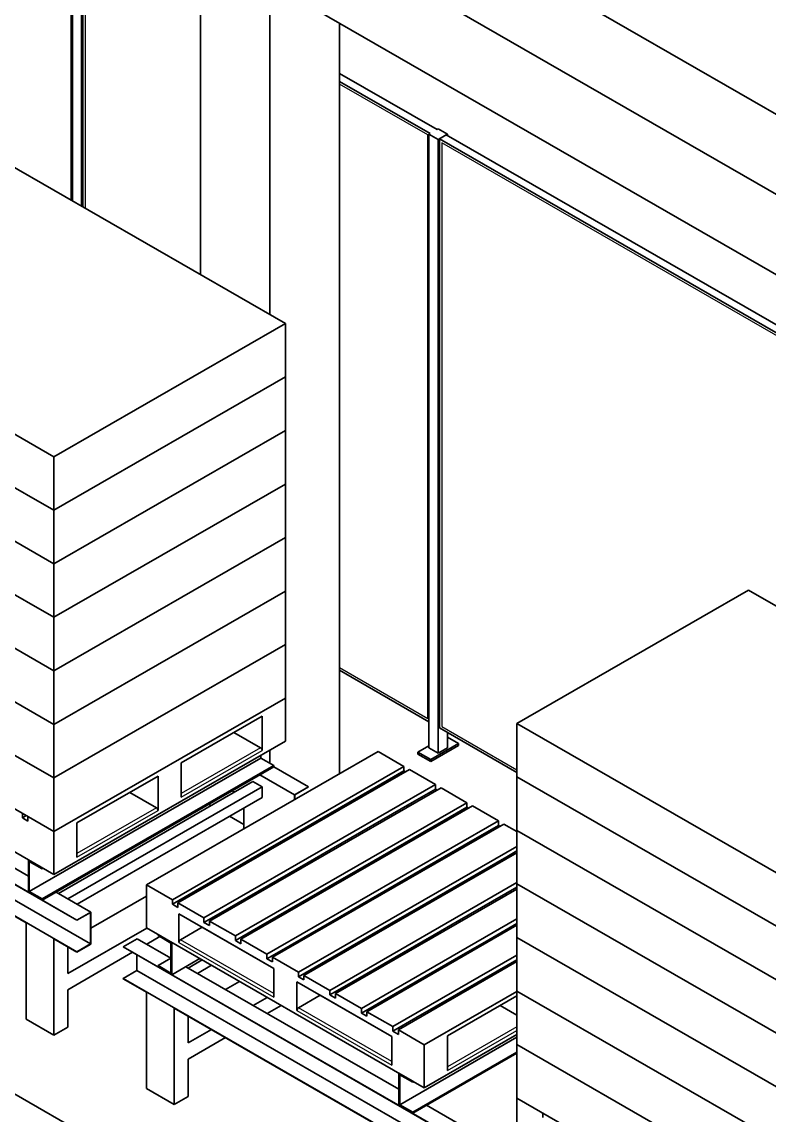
# Model space of a CAD drawing. Header units: millimetres. Extents: x 0 to 84100, y 0 to 59400.
# Drawn here: x 62540 to 64822, y 23978 to 27317 of the extents above; entities that cross this region are included whole.
import ezdxf

# ---------------------------------------------------------------- set-up
doc = ezdxf.new("R2010")
doc.units = ezdxf.units.MM
doc.header["$LTSCALE"] = 100
doc.layers.add('Visible (ISO)', color=7, linetype='Continuous', lineweight=35)
doc.layers.add('Visible Narrow (ISO)', color=7, linetype='Continuous', lineweight=25)

msp = doc.modelspace()

# ---------------------------------------------------------------- linework, layer by layer
at = {"layer": 'Visible (ISO)'}
for p, q in [((61559.65, 28925.97), (68719.1, 24803.12)), ((68294.84, 24803.12), (61347.52, 28803.81)), ((62694.55, 26770.58), (62694.55, 27600.84)), ((62722.84, 26754.29), (62722.84, 27584.55)), ((62726.37, 26752.26), (62726.37, 27586.58)), ((63085.82, 26545.27), (63085.82, 27557.53)), ((63297.95, 27435.37), (68081.89, 24680.48)), ((63297.95, 26423.11), (63297.95, 27435.37)), ((63510.08, 25020.6), (63510.08, 27313.21)), ((63510.08, 27159.71), (63808.25, 26988.01)), ((63787.03, 26975.79), (63510.08, 27135.27)), ((63808.25, 26988.01), (63811.78, 26990.04)), ((63811.78, 26990.04), (63840.07, 26973.75)), ((63783.5, 26973.75), (63787.03, 26975.79)), ((63811.78, 26957.47), (63783.5, 26973.75)), ((63783.5, 25099.94), (63783.5, 26973.75)), ((63840.07, 26973.75), (63811.78, 26957.47)), ((63811.78, 25083.65), (63811.78, 26957.47)), ((63836.53, 26971.72), (63815.32, 26959.5)), ((63815.32, 25160.9), (63815.32, 26959.5)), ((64875.98, 26348.71), (63815.32, 26959.5)), ((63836.53, 26971.72), (64897.19, 26360.92)), ((63840.07, 26969.68), (63840.07, 26973.75)), ((62496.56, 26884.6), (63345.09, 26395.96)), ((62637.99, 25988.76), (61789.46, 26477.4)), ((63345.09, 26395.96), (62637.99, 25988.76)), ((63345.09, 26232.45), (63345.09, 26395.96)), ((62637.99, 25825.25), (61789.46, 26313.89)), ((62637.99, 25825.25), (61789.46, 26313.88)), ((63345.09, 26232.45), (62637.99, 25825.25)), ((63345.09, 26232.44), (62637.99, 25825.25)), ((63345.09, 26232.45), (63345.09, 26232.44)), ((63345.09, 26068.93), (63345.09, 26232.44)), ((62637.99, 25661.74), (61789.46, 26150.37)), ((62637.99, 25661.73), (61789.46, 26150.36)), ((63345.09, 26068.93), (62637.99, 25661.74)), ((63345.09, 26068.93), (62637.99, 25661.73)), ((63345.09, 25905.42), (63345.09, 26068.93)), ((63345.09, 26068.93), (63345.09, 26068.93)), ((62637.99, 25498.22), (61789.46, 25986.86)), ((62637.99, 25498.21), (61789.46, 25986.85)), ((62637.99, 25825.25), (62637.99, 25988.76)), ((63345.09, 25905.42), (62637.99, 25498.22)), ((63345.09, 25905.41), (62637.99, 25498.21)), ((63345.09, 25741.9), (63345.09, 25905.41)), ((63345.09, 25905.41), (63345.09, 25905.41)), ((62637.99, 25334.7), (61789.46, 25823.34)), ((62637.99, 25334.69), (61789.46, 25823.33)), ((62637.99, 25661.74), (62637.99, 25825.25)), ((62708.7, 24573.7), (60587.38, 25795.29)), ((60587.38, 25794.47), (62708.7, 24572.88)), ((62750.42, 24500.44), (60629.1, 25722.02)), ((63345.09, 25741.9), (62637.99, 25334.7)), ((63345.09, 25741.89), (62637.99, 25334.69)), ((63345.09, 25578.38), (63345.09, 25741.89)), ((63345.09, 25741.89), (63345.09, 25741.89)), ((62708.7, 24476.41), (60587.38, 25698)), ((62637.99, 25171.18), (61789.46, 25659.82)), ((62637.99, 25171.18), (61789.46, 25659.81)), ((62637.99, 25498.22), (62637.99, 25661.73)), ((64052.2, 25174.37), (64759.31, 25581.57)), ((64759.31, 25581.57), (65607.84, 25092.93)), ((63345.09, 25578.38), (62637.99, 25171.18)), ((63345.09, 25578.37), (62637.99, 25171.18)), ((63345.09, 25578.38), (63345.09, 25578.37)), ((63345.09, 25414.86), (63345.09, 25578.37)), ((62637.99, 25007.67), (61789.46, 25496.3)), ((62637.99, 25007.66), (61789.46, 25496.29)), ((62637.99, 25334.7), (62637.99, 25498.21)), ((63345.09, 25414.86), (62637.99, 25007.67)), ((63345.09, 25414.86), (62637.99, 25007.66)), ((63345.09, 25251.35), (63345.09, 25414.86)), ((63345.09, 25414.86), (63345.09, 25414.86)), ((62637.99, 24844.15), (61789.46, 25332.78)), ((62637.99, 25171.18), (62637.99, 25334.69)), ((63510.08, 25336.67), (63783.5, 25179.22)), ((63345.09, 25251.35), (62637.99, 24844.15)), ((63345.09, 25251.34), (63345.09, 25119.72)), ((61789.46, 25201.16), (62637.99, 24712.52)), ((63026.89, 25054.21), (63274.38, 25196.73)), ((63274.38, 25196.73), (63274.38, 25091.26)), ((62637.99, 25007.67), (62637.99, 25171.18)), ((63269.43, 25099.84), (63187.78, 25146.86)), ((63815.32, 25160.9), (64052.2, 25024.49)), ((63840.07, 25099.94), (63840.07, 25146.65)), ((64900.73, 24685.74), (64052.2, 25174.37)), ((64052.2, 25010.86), (64052.2, 25174.37)), ((63345.09, 25119.72), (62637.99, 24712.52)), ((63873.65, 25113.17), (63788.8, 25064.31)), ((63840.07, 25132.51), (63873.65, 25113.17)), ((63873.65, 25106.63), (63873.65, 25113.17)), ((62560.2, 24708.07), (61909.67, 25082.69)), ((63627.94, 25088.47), (62920.83, 24681.27)), ((63297.95, 25052.03), (63297.95, 25092.57)), ((63627.94, 25088.47), (63707.13, 25042.86)), ((63749.91, 25086.7), (63783.5, 25106.04)), ((63749.91, 25080.16), (63749.91, 25086.7)), ((63788.8, 25064.31), (63749.91, 25086.7)), ((63749.91, 25080.16), (63788.8, 25057.77)), ((63783.5, 25099.94), (63811.78, 25083.65)), ((63788.8, 25057.77), (63873.65, 25106.63)), ((63811.78, 25083.65), (63840.07, 25099.94)), ((62553.13, 24565.18), (61690.46, 25061.96)), ((63270.14, 25068.05), (62563.03, 24660.85)), ((63309.74, 25045.25), (62602.63, 24638.05)), ((63026.89, 24948.75), (63026.89, 25054.21)), ((63270.14, 25076.56), (63270.14, 25068.05)), ((63270.14, 25068.05), (63309.74, 25045.25)), ((63309.74, 25041.97), (63309.74, 25045.25)), ((63788.8, 25057.77), (63788.8, 25064.31)), ((62602.63, 24634.78), (63309.74, 25041.97)), ((62708.7, 24870.97), (62956.18, 25013.49)), ((62956.18, 25013.49), (62956.18, 24908.03)), ((63000.02, 24635.67), (63707.13, 25042.86)), ((63724.1, 25033.09), (63016.99, 24625.89)), ((63373.38, 24956.46), (63267.31, 25017.54)), ((63309.74, 25041.97), (63415.8, 24980.9)), ((63636.42, 24988.24), (63707.13, 25028.96)), ((63707.13, 25042.86), (63707.13, 25028.96)), ((63707.13, 25028.96), (63712.03, 25026.14)), ((63724.1, 25033.09), (63803.3, 24987.48)), ((62637.99, 24844.15), (62637.99, 25007.66)), ((63246.1, 24997.06), (62652.24, 24655.08)), ((63274.38, 24980.77), (62680.52, 24638.79)), ((63096.19, 24580.29), (63803.3, 24987.48)), ((63246.1, 24997.06), (63274.38, 24980.77)), ((63274.38, 24980.77), (63274.38, 24948.07)), ((63415.8, 24980.9), (63373.38, 24956.46)), ((63374.08, 24956.05), (63415.8, 24980.08)), ((63636.42, 24988.24), (63388.93, 24845.73)), ((63415.8, 24980.08), (63415.8, 24980.9)), ((63641.32, 24985.42), (63636.42, 24988.24)), ((63803.3, 24987.48), (63803.3, 24973.58)), ((64900.73, 24522.23), (64052.2, 25010.86)), ((64900.73, 24522.22), (64052.2, 25010.86)), ((64052.2, 24847.35), (64052.2, 25010.86)), ((64052.2, 25010.86), (64052.2, 25010.86)), ((63274.38, 24948.07), (62708.92, 24622.44)), ((62951.23, 24916.6), (62869.58, 24963.62)), ((63820.27, 24977.71), (63113.16, 24570.51)), ((63189.31, 24964.36), (63182.13, 24968.49)), ((63373.38, 24956.46), (63373.38, 24941.88)), ((63374.08, 24942.28), (63374.08, 24956.05)), ((63732.59, 24932.87), (63803.3, 24973.58)), ((63803.3, 24973.58), (63808.2, 24970.76)), ((63820.27, 24977.71), (63899.46, 24932.1)), ((63110.43, 24927.2), (63117.61, 24923.07)), ((63192.36, 24524.91), (63899.46, 24932.1)), ((63916.43, 24922.33), (63209.33, 24515.14)), ((63217.81, 24915.49), (63217.81, 24852.29)), ((63732.59, 24932.87), (63485.1, 24790.35)), ((63557.22, 24936.99), (63557.22, 24942.64)), ((63716.97, 24923.87), (63721.87, 24921.05)), ((63737.49, 24930.04), (63732.59, 24932.87)), ((63828.75, 24877.49), (63899.46, 24918.21)), ((63899.46, 24932.1), (63899.46, 24918.21)), ((63899.46, 24918.21), (63904.37, 24915.38)), ((63916.43, 24922.33), (63995.63, 24876.73)), ((62541.82, 24885.63), (62541.82, 24899.53)), ((62553.89, 24892.58), (62541.82, 24885.63)), ((62558.79, 24875.86), (62541.82, 24885.63)), ((62558.79, 24889.76), (62558.79, 24875.86)), ((63174.29, 24890.43), (63217.81, 24865.37)), ((63645.99, 24882.99), (63650.89, 24880.17)), ((63656.22, 24883.24), (63656.22, 24888.89)), ((62708.7, 24765.51), (62708.7, 24870.97)), ((63288.52, 24469.53), (63995.63, 24876.73)), ((64012.6, 24866.95), (63305.49, 24459.76)), ((63318.22, 24805.01), (63388.93, 24845.73)), ((63388.93, 24845.73), (63393.84, 24842.9)), ((63828.75, 24877.49), (63581.27, 24734.97)), ((63809.96, 24866.66), (63814.86, 24863.84)), ((63813.14, 24868.49), (63818.04, 24865.67)), ((63833.66, 24874.66), (63828.75, 24877.49)), ((63924.92, 24822.11), (63995.63, 24862.83)), ((63995.63, 24876.73), (63995.63, 24862.83)), ((63995.63, 24862.83), (64000.53, 24860)), ((64012.6, 24866.95), (64052.2, 24844.15)), ((64900.73, 24358.71), (64052.2, 24847.35)), ((64900.73, 24358.7), (64052.2, 24847.34)), ((64052.2, 24683.83), (64052.2, 24847.34)), ((64052.2, 24847.34), (64052.2, 24847.34)), ((62637.99, 24712.52), (62637.99, 24844.15)), ((63924.92, 24822.11), (63677.43, 24679.59)), ((63731.44, 24815.8), (63726.54, 24818.62)), ((63742.15, 24827.62), (63747.06, 24824.79)), ((63906.12, 24811.28), (63911.03, 24808.46)), ((63909.3, 24813.11), (63914.21, 24810.29)), ((63929.82, 24819.28), (63924.92, 24822.11)), ((63318.22, 24805.01), (63070.73, 24662.49)), ((63323.13, 24802.18), (63318.22, 24805.01)), ((63384.69, 24414.15), (64052.2, 24798.54)), ((64052.2, 24779), (63401.66, 24404.38)), ((63414.39, 24749.63), (63485.1, 24790.35)), ((63485.1, 24790.35), (63490, 24787.52)), ((63674.54, 24783.03), (63669.64, 24785.86)), ((63712.06, 24810.29), (63716.97, 24807.47)), ((64021.09, 24766.73), (64052.2, 24784.65)), ((62560.2, 24757.32), (62602.63, 24732.88)), ((62560.2, 24659.21), (62560.2, 24757.32)), ((62563.03, 24660.85), (62563.03, 24752.42)), ((62563.03, 24752.42), (62602.63, 24729.61)), ((63414.39, 24749.63), (63166.9, 24607.11)), ((63239.03, 24753.75), (63239.03, 24759.4)), ((63419.29, 24746.8), (63414.39, 24749.63)), ((63642.08, 24769.03), (63582.1, 24734.49)), ((63641.24, 24769.51), (63642.08, 24769.03)), ((63642.08, 24769.03), (63642.08, 24764.34)), ((64021.09, 24766.73), (63773.6, 24624.21)), ((63808.23, 24754.91), (63813.13, 24752.09)), ((63827.61, 24760.42), (63822.7, 24763.24)), ((63838.32, 24772.24), (63843.22, 24769.41)), ((64025.99, 24763.91), (64021.09, 24766.73)), ((62602.63, 24729.61), (62602.63, 24732.88)), ((62602.63, 24729.61), (62605.47, 24731.25)), ((63398.77, 24740.63), (63403.68, 24737.81)), ((63510.56, 24694.25), (63581.27, 24734.97)), ((63581.27, 24734.97), (63586.17, 24732.14)), ((63770.71, 24727.66), (63765.8, 24730.48)), ((63934.49, 24716.86), (63939.39, 24714.04)), ((63946.13, 24723.57), (63946.13, 24717.92)), ((63000.02, 24635.67), (62920.83, 24681.27)), ((62920.83, 24681.27), (62920.83, 24549.65)), ((63510.56, 24694.25), (63263.07, 24551.73)), ((63327.79, 24699.76), (63332.69, 24696.93)), ((63338.02, 24700), (63338.02, 24705.65)), ((63480.86, 24358.77), (64052.2, 24687.79)), ((63499.57, 24682.27), (63494.66, 24685.1)), ((63494.94, 24685.26), (63499.84, 24682.43)), ((63495.77, 24684.78), (63495.5, 24684.62)), ((63515.46, 24691.42), (63510.56, 24694.25)), ((63606.72, 24638.87), (63677.43, 24679.59)), ((63677.43, 24679.59), (63682.34, 24676.77)), ((63685.53, 24678.6), (63680.62, 24681.43)), ((63904.4, 24699.53), (63909.3, 24696.71)), ((63923.77, 24705.04), (63918.87, 24707.87)), ((64900.73, 24195.19), (64052.2, 24683.83)), ((64900.73, 24195.19), (64052.2, 24683.82)), ((64052.2, 24520.31), (64052.2, 24683.82)), ((64052.2, 24683.82), (64052.2, 24683.82)), ((62560.2, 24659.21), (62602.63, 24634.78)), ((62602.63, 24638.05), (62563.03, 24660.85)), ((62751.12, 24598.13), (62645.06, 24659.21)), ((62751.12, 24548.38), (62920.83, 24646.11)), ((63000.02, 24621.77), (63070.73, 24662.49)), ((63070.73, 24662.49), (63075.64, 24659.66)), ((63423.95, 24644.38), (63428.86, 24641.55)), ((64052.2, 24668.24), (63497.83, 24349)), ((63866.87, 24672.28), (63861.97, 24675.1)), ((64052.2, 24673.89), (63869.77, 24568.83)), ((64000.56, 24644.15), (64005.47, 24641.33)), ((64019.94, 24649.66), (64015.04, 24652.49)), ((64030.65, 24661.48), (64035.55, 24658.66)), ((62602.63, 24634.78), (62602.63, 24638.05)), ((63000.02, 24621.77), (63000.02, 24635.67)), ((63016.99, 24611.99), (63000.02, 24621.77)), ((63096.19, 24580.29), (63016.99, 24625.89)), ((63016.99, 24625.89), (63016.99, 24611.99)), ((63409.17, 24634.91), (63263.9, 24551.25)), ((63606.72, 24638.87), (63359.23, 24496.35)), ((63413.24, 24632.56), (63408.34, 24635.38)), ((63595.73, 24626.9), (63590.83, 24629.72)), ((63591.11, 24629.88), (63596.01, 24627.05)), ((63611.63, 24636.05), (63606.72, 24638.87)), ((63702.89, 24583.49), (63773.6, 24624.21)), ((63773.6, 24624.21), (63778.5, 24621.39)), ((63781.69, 24623.22), (63776.79, 24626.05)), ((63963.04, 24616.9), (63958.14, 24619.72)), ((62751.12, 24598.13), (62708.7, 24573.7)), ((62708.7, 24572.88), (62750.42, 24596.91)), ((62750.42, 24596.91), (62750.42, 24500.44)), ((62751.12, 24500.03), (62751.12, 24598.13)), ((63019.82, 24504.9), (63019.82, 24592.38)), ((63019.82, 24592.38), (63309.74, 24425.43)), ((63096.19, 24566.39), (63166.9, 24607.11)), ((63096.19, 24566.39), (63096.19, 24580.29)), ((63166.9, 24607.11), (63171.8, 24604.28)), ((63702.89, 24583.49), (63455.4, 24440.97)), ((63509.41, 24577.18), (63504.5, 24580.01)), ((63520.12, 24589), (63525.02, 24586.18)), ((63707.79, 24580.67), (63702.89, 24583.49)), ((62553.13, 24565.18), (62553.13, 24270.86)), ((62921.92, 24549.02), (62680.41, 24409.94)), ((62708.7, 24573.7), (62708.7, 24572.88)), ((63769.36, 24061.01), (62920.83, 24549.65)), ((63024.77, 24513.48), (63090.53, 24551.34)), ((63090.53, 24551.66), (63090.53, 24551.34)), ((63090.53, 24551.34), (63090.81, 24551.5)), ((63309.74, 24425.11), (63090.53, 24551.34)), ((63113.16, 24556.62), (63096.19, 24566.39)), ((63192.36, 24524.91), (63113.16, 24570.51)), ((63113.16, 24570.51), (63113.16, 24556.62)), ((63192.36, 24511.01), (63263.07, 24551.73)), ((63263.07, 24551.73), (63267.97, 24548.91)), ((63577.02, 24303.39), (64052.2, 24577.03)), ((64052.2, 24557.48), (63593.99, 24293.62)), ((63799.05, 24528.11), (63869.77, 24568.83)), ((63869.77, 24568.83), (63874.67, 24566.01)), ((63877.86, 24567.85), (63872.96, 24570.67)), ((64052.2, 24563.13), (63965.93, 24513.45)), ((62637.99, 24516.31), (62637.99, 24222)), ((62708.7, 24475.59), (62637.99, 24516.31)), ((62850.12, 24492.26), (62892.54, 24516.69)), ((62995.77, 24457.25), (62892.54, 24516.69)), ((62921.76, 24499.87), (62961.68, 24522.85)), ((62956.18, 24529.29), (62998.61, 24504.86)), ((62956.18, 24526.02), (62956.18, 24529.29)), ((62956.18, 24526.02), (62995.78, 24503.21)), ((63106.42, 24542.51), (63106.15, 24542.35)), ((63192.36, 24511.01), (63192.36, 24524.91)), ((63209.33, 24501.24), (63192.36, 24511.01)), ((63288.52, 24469.53), (63209.33, 24515.14)), ((63209.33, 24515.14), (63209.33, 24501.24)), ((63799.05, 24528.11), (63551.57, 24385.59)), ((63605.57, 24521.8), (63600.67, 24524.63)), ((63616.29, 24533.62), (63621.19, 24530.8)), ((63627.94, 24540.33), (63627.94, 24534.68)), ((63788.07, 24516.14), (63783.16, 24518.96)), ((63783.44, 24519.12), (63788.34, 24516.3)), ((63803.96, 24525.29), (63799.05, 24528.11)), ((63895.22, 24472.73), (63965.93, 24513.45)), ((63965.93, 24513.45), (63970.84, 24510.63)), ((63974.03, 24512.47), (63969.12, 24515.29)), ((64900.73, 24031.68), (64052.2, 24520.31)), ((64052.2, 24520.3), (64052.2, 24520.31)), ((64900.73, 24031.67), (64052.2, 24520.3)), ((64052.2, 24356.79), (64052.2, 24520.3)), ((62680.41, 24491.88), (62680.41, 24409.94)), ((62750.42, 24500.44), (62708.7, 24476.41)), ((62708.7, 24475.59), (62751.12, 24500.03)), ((62850.12, 24491.44), (62850.12, 24492.26)), ((64971.44, 23270.67), (62850.12, 24492.26)), ((62850.12, 24491.44), (64971.44, 23269.86)), ((62995.78, 24503.21), (62995.78, 24411.65)), ((62998.61, 24406.75), (62998.61, 24504.86)), ((63170.12, 24505.51), (63170.39, 24505.67)), ((63177.57, 24501.54), (63177.3, 24501.38)), ((63205.97, 24485.19), (63205.69, 24485.03)), ((63288.52, 24455.63), (63359.23, 24496.35)), ((63359.23, 24496.35), (63364.14, 24493.53)), ((63712.45, 24478.24), (63717.36, 24475.42)), ((62680.41, 24360.89), (62878.62, 24475.03)), ((62708.7, 24476.41), (62708.7, 24475.59)), ((62891.84, 24419), (62891.84, 24467.42)), ((62956.18, 24434.45), (62995.78, 24457.25)), ((62998.61, 24406.75), (63083.79, 24455.8)), ((63090.97, 24451.67), (63048.22, 24427.05)), ((63288.52, 24455.63), (63288.52, 24469.53)), ((63305.49, 24445.86), (63288.52, 24455.63)), ((63384.69, 24414.15), (63305.49, 24459.76)), ((63305.49, 24459.76), (63305.49, 24445.86)), ((63895.22, 24472.73), (63647.73, 24330.22)), ((63670.36, 24454), (63670.36, 24448.36)), ((63673.19, 24248.02), (64052.2, 24466.27)), ((64052.2, 24446.73), (63690.16, 24238.24)), ((63701.74, 24466.43), (63696.84, 24469.25)), ((63884.23, 24460.76), (63879.33, 24463.58)), ((63879.6, 24463.74), (63884.51, 24460.92)), ((63900.12, 24469.91), (63895.22, 24472.73)), ((63991.39, 24417.36), (64052.2, 24452.37)), ((62850.12, 24394.97), (62891.84, 24419)), ((65013.16, 23197.41), (62891.84, 24419)), ((62995.78, 24411.65), (62956.18, 24434.45)), ((62956.18, 24431.18), (62956.18, 24434.45)), ((62956.18, 24431.18), (62998.61, 24406.75)), ((63691.57, 24056.56), (63041.04, 24431.18)), ((63119.37, 24435.32), (63076.61, 24410.7)), ((63291.09, 24435.85), (63291.37, 24436.01)), ((63309.74, 24425.43), (63309.74, 24337.95)), ((63384.69, 24400.25), (63455.4, 24440.97)), ((63384.69, 24400.25), (63384.69, 24414.15)), ((63455.4, 24440.97), (63460.3, 24438.15)), ((63622.31, 24420.69), (63617.41, 24423.51)), ((63991.39, 24417.36), (63743.9, 24274.84)), ((63797.91, 24411.05), (63793, 24413.87)), ((63808.62, 24422.86), (63813.52, 24420.04)), ((63996.29, 24414.53), (63991.39, 24417.36)), ((64971.44, 23173.39), (62850.12, 24394.97)), ((62850.12, 24394.15), (62850.12, 24394.97)), ((62920.83, 24353.44), (62850.12, 24394.15)), ((63162.01, 24361.52), (63204.77, 24386.14)), ((63380.45, 24297.23), (63380.45, 24384.71)), ((63380.45, 24384.71), (63670.36, 24217.76)), ((63401.66, 24390.48), (63384.69, 24400.25)), ((63480.86, 24358.77), (63401.66, 24404.38)), ((63401.66, 24404.38), (63401.66, 24390.48)), ((63480.86, 24344.87), (63551.57, 24385.59)), ((63551.57, 24385.59), (63556.47, 24382.77)), ((63980.4, 24405.38), (63975.5, 24408.2)), ((63975.77, 24408.36), (63980.67, 24405.54)), ((62680.41, 24360.89), (62680.41, 24246.43)), ((62920.83, 24353.44), (62920.83, 24059.12)), ((63385.4, 24305.81), (63451.16, 24343.68)), ((63451.16, 24343.99), (63451.16, 24343.68)), ((63670.36, 24217.44), (63451.16, 24343.68)), ((63480.86, 24344.87), (63480.86, 24358.77)), ((63497.83, 24335.1), (63480.86, 24344.87)), ((63577.02, 24303.39), (63497.83, 24349)), ((63497.83, 24349), (63497.83, 24335.1)), ((63769.36, 24192.64), (64052.2, 24355.51)), ((63894.07, 24355.67), (63889.17, 24358.49)), ((63904.79, 24367.48), (63909.69, 24364.66)), ((64900.73, 23868.16), (64052.2, 24356.79)), ((64900.73, 23868.15), (64052.2, 24356.79)), ((64052.2, 24193.28), (64052.2, 24356.79)), ((64052.2, 24356.79), (64052.2, 24356.79)), ((63289.62, 24337.27), (63246.86, 24312.65)), ((63289.46, 24288.13), (63332.21, 24312.75)), ((63577.02, 24289.5), (63647.73, 24330.22)), ((63647.73, 24330.22), (63652.64, 24327.39)), ((63840.07, 24219.46), (64052.2, 24341.62)), ((64000.95, 24312.11), (64052.2, 24282.6)), ((63005.68, 24304.57), (63005.68, 24010.25)), ((63868.35, 23807.79), (63005.68, 24304.57)), ((63048.11, 24280.14), (63048.11, 24198.2)), ((63577.02, 24289.5), (63577.02, 24303.39)), ((63593.99, 24279.72), (63577.02, 24289.5)), ((63673.19, 24248.02), (63593.99, 24293.62)), ((63593.99, 24293.62), (63593.99, 24279.72)), ((62637.99, 24222), (62553.13, 24270.86)), ((62680.41, 24246.43), (62637.99, 24222)), ((63673.19, 24234.12), (63743.9, 24274.84)), ((63673.19, 24234.12), (63673.19, 24248.02)), ((63743.9, 24274.84), (63748.8, 24272.01)), ((63119.26, 24239.17), (63048.11, 24198.2)), ((63048.11, 24149.14), (63161.85, 24214.64)), ((63670.36, 24217.76), (63670.36, 24130.28)), ((63690.16, 24224.34), (63673.19, 24234.12)), ((63769.36, 24192.64), (63690.16, 24238.24)), ((63690.16, 24238.24), (63690.16, 24224.34)), ((64052.2, 24215.38), (63694.4, 24009.34)), ((64052.2, 24223.89), (63769.36, 24061.01)), ((63840.07, 24113.99), (63840.07, 24219.46)), ((63769.36, 24061.01), (63769.36, 24192.64)), ((64900.73, 23704.64), (64052.2, 24193.28)), ((64900.73, 23704.63), (64052.2, 24193.27)), ((64052.2, 24029.76), (64052.2, 24193.27)), ((64052.2, 24193.27), (64052.2, 24193.27)), ((63048.11, 24149.14), (63048.11, 24034.69)), ((64052.2, 24169.77), (63734, 23986.54)), ((63734, 23983.27), (64052.2, 24166.5)), ((63691.57, 24105.8), (63734, 24081.37)), ((63691.57, 24007.7), (63691.57, 24105.8)), ((63694.4, 24009.34), (63694.4, 24100.9)), ((63694.4, 24100.9), (63734, 24078.1)), ((63734, 24078.1), (63734, 24081.37)), ((63734, 24078.1), (63736.84, 24079.74)), ((63859.53, 23269.84), (62496.57, 24054.72)), ((63005.68, 24010.25), (62920.83, 24059.12)), ((63048.11, 24034.69), (63005.68, 24010.25)), ((64052.2, 24029.76), (64052.2, 23898.13)), ((64900.73, 23541.12), (64052.2, 24029.76)), ((63691.57, 24007.7), (63734, 23983.27)), ((63734, 23986.54), (63694.4, 24009.34)), ((63734, 23983.27), (63734, 23986.54)), ((64127.14, 23805.73), (63776.43, 24007.7)), ((64131.4, 23970.25), (64131.4, 23984.15))]:
    msp.add_line(p, q, dxfattribs=at)
for centre, major_axis, start_param, end_param in [((63269.43, 25094.11), (3.49, -6.07), 0.7873319, 2.3581282), ((62951.23, 24910.88), (3.49, -6.07), 0.7873319, 2.3581282), ((63024.77, 24507.75), (3.49, 6.07), 0.7834645, 2.3542608), ((63385.4, 24300.08), (3.49, 6.07), 0.7834645, 2.3542608)]:
    msp.add_ellipse(centre, major_axis=major_axis, ratio=0.5780931, start_param=start_param, end_param=end_param, dxfattribs=at)
at = {"layer": 'Visible Narrow (ISO)'}
for p, q in [((62691.02, 26772.62), (62691.02, 27598.77)), ((62733.45, 27574.34), (62733.45, 26748.19)), ((63779.96, 26971.69), (63510.08, 27127.1)), ((63779.96, 25189.43), (63779.96, 26971.69)), ((63822.39, 26947.25), (63822.39, 25165)), ((64868.91, 26344.6), (63822.39, 26947.25)), ((63510.08, 25344.85), (63779.96, 25189.43)), ((63822.39, 25165), (64052.2, 25032.66)), ((63269.43, 25099.84), (63026.89, 24960.17)), ((63026.89, 24948.75), (63274.38, 25091.26)), ((62951.23, 24916.6), (62708.7, 24776.93)), ((62708.7, 24765.51), (62956.18, 24908.03)), ((63807.91, 24865.49), (63812.82, 24862.66)), ((63904.08, 24810.11), (63908.98, 24807.28)), ((63309.74, 24349.38), (63024.77, 24513.48)), ((63019.82, 24504.9), (63309.74, 24337.95)), ((63380.45, 24297.23), (63670.36, 24130.28)), ((63670.36, 24141.71), (63385.4, 24305.81)), ((64052.2, 24247.58), (63840.07, 24125.42)), ((63840.07, 24113.99), (64052.2, 24236.15))]:
    msp.add_line(p, q, dxfattribs=at)

doc.saveas('drawing.dxf')
